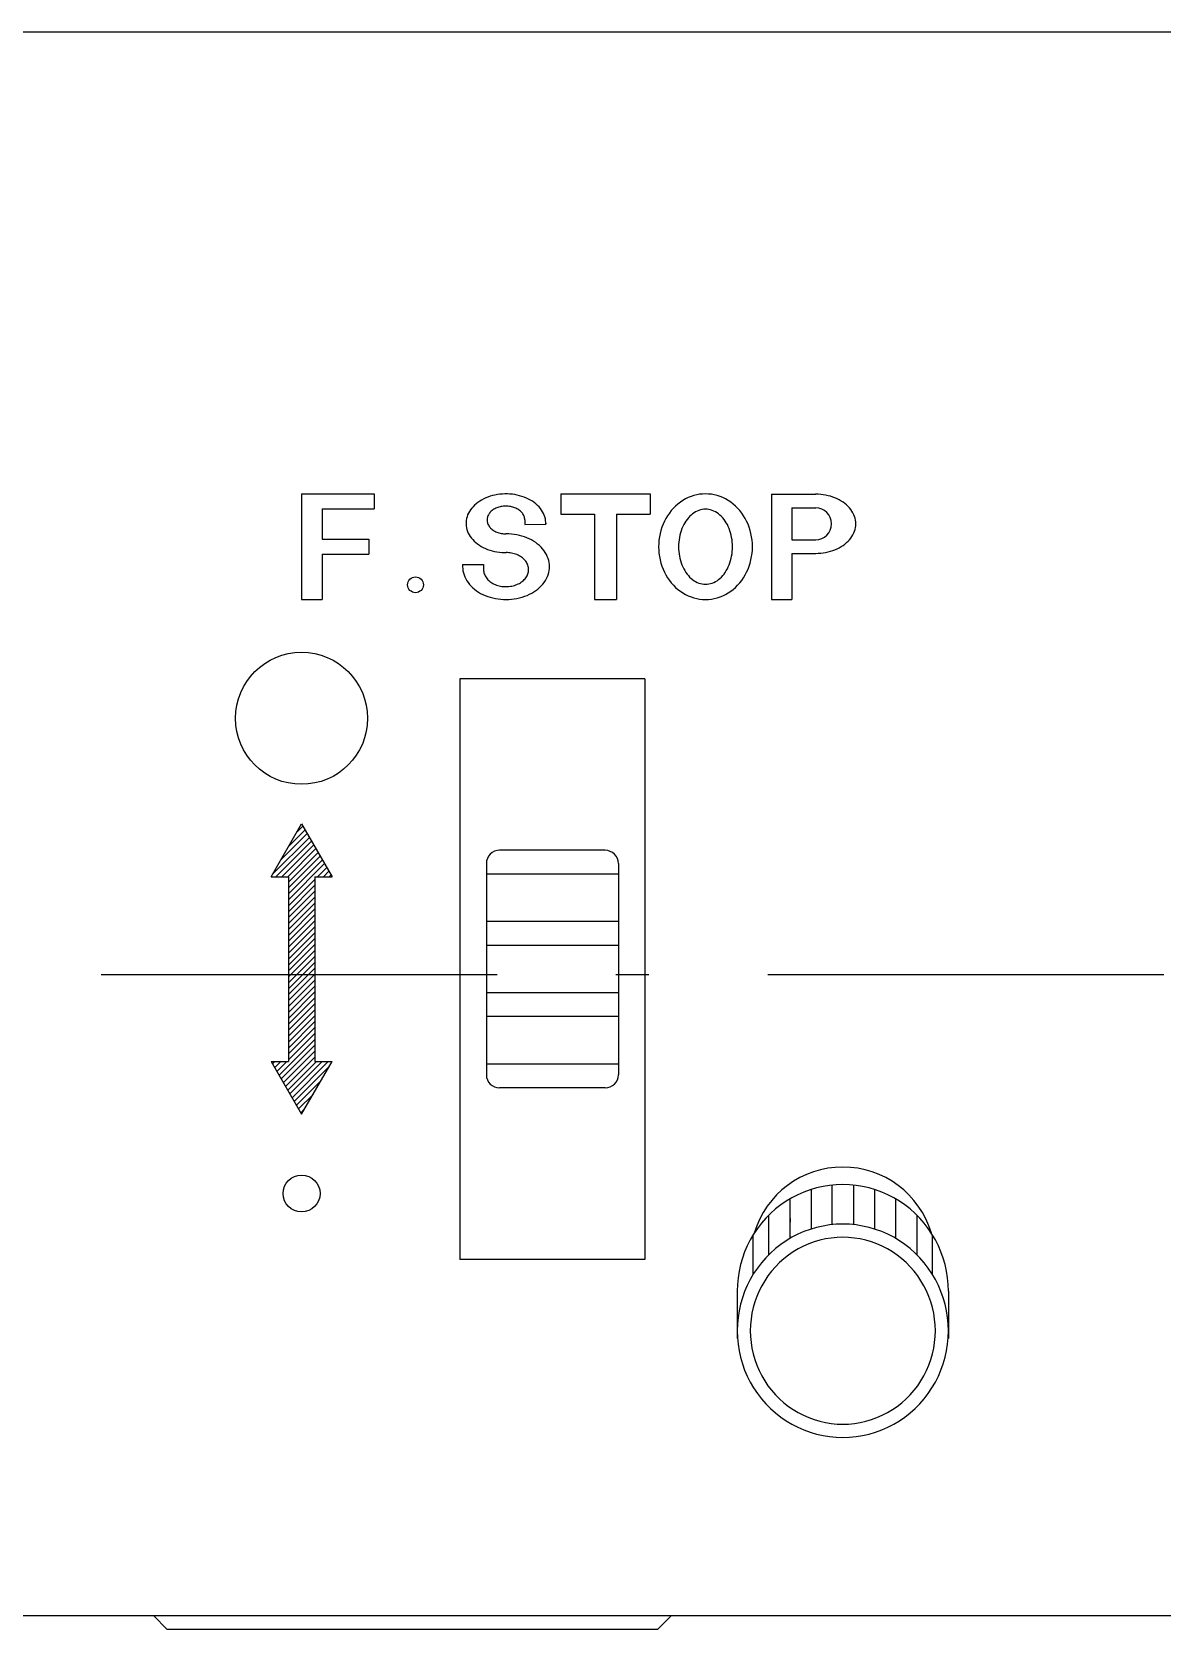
# Model space of a CAD drawing. Header units: millimetres. Extents: x -101 to 1189, y 101 to 982.
# Drawn here: x 943.3 to 986.1, y 292.1 to 352.6 of the extents above; entities that cross this region are included whole.
import ezdxf

# ---------------------------------------------------------------- set-up
doc = ezdxf.new("R2010")
doc.units = ezdxf.units.MM
doc.linetypes.add('DASHDOT', pattern=[50.5, 30, -9, 2.5, -9])
doc.layers.add('1', color=7, linetype='Continuous')
doc.layers.add('3', color=214, linetype='Continuous')

msp = doc.modelspace()

# ---------------------------------------------------------------- linework, layer by layer
at = {"layer": '1', "color": 7, "linetype": 'Continuous'}
for p, q in [((790.724, 352.591), (1077.373, 352.591)), ((953.491, 335.091), (953.491, 331.091)), ((953.491, 335.091), (956.246, 335.091)), ((956.246, 335.091), (956.246, 334.53)), ((959.985, 334.608), (959.934, 334.549)), ((960.041, 334.664), (959.985, 334.608)), ((960.102, 334.718), (960.041, 334.664)), ((960.167, 334.768), (960.102, 334.718)), ((960.237, 334.816), (960.167, 334.768)), ((960.31, 334.86), (960.237, 334.816)), ((960.388, 334.901), (960.31, 334.86)), ((960.468, 334.938), (960.388, 334.901)), ((960.551, 334.972), (960.468, 334.938)), ((960.638, 335.001), (960.551, 334.972)), ((960.726, 335.027), (960.638, 335.001)), ((960.817, 335.048), (960.726, 335.027)), ((960.909, 335.065), (960.817, 335.048)), ((960.924, 334.579), (960.884, 334.563)), ((961.002, 335.078), (960.909, 335.065)), ((960.965, 334.592), (960.924, 334.579)), ((961.007, 334.603), (960.965, 334.592)), ((961.096, 335.087), (961.002, 335.078)), ((961.05, 334.613), (961.007, 334.603)), ((961.094, 334.62), (961.05, 334.613)), ((961.138, 334.625), (961.094, 334.62)), ((961.191, 335.091), (961.096, 335.087)), ((961.182, 334.628), (961.138, 334.625)), ((961.227, 334.63), (961.182, 334.628)), ((961.286, 335.091), (961.191, 335.091)), ((961.272, 334.629), (961.227, 334.63)), ((961.317, 334.626), (961.272, 334.629)), ((961.381, 335.086), (961.286, 335.091)), ((961.361, 334.621), (961.317, 334.626)), ((961.405, 334.614), (961.361, 334.621)), ((961.475, 335.077), (961.381, 335.086)), ((961.448, 334.605), (961.405, 334.614)), ((961.49, 334.594), (961.448, 334.605)), ((961.568, 335.064), (961.475, 335.077)), ((961.531, 334.581), (961.49, 334.594)), ((961.571, 334.566), (961.531, 334.581)), ((961.66, 335.046), (961.568, 335.064)), ((961.61, 334.549), (961.571, 334.566)), ((961.75, 335.024), (961.66, 335.046)), ((961.838, 334.998), (961.75, 335.024)), ((961.923, 334.969), (961.838, 334.998)), ((962.006, 334.935), (961.923, 334.969)), ((962.086, 334.897), (962.006, 334.935)), ((962.163, 334.856), (962.086, 334.897)), ((962.236, 334.811), (962.163, 334.856)), ((962.304, 334.763), (962.236, 334.811)), ((962.369, 334.712), (962.304, 334.763)), ((962.429, 334.658), (962.369, 334.712)), ((962.484, 334.602), (962.429, 334.658)), ((962.535, 334.543), (962.484, 334.602)), ((963.315, 335.091), (966.693, 335.091)), ((963.315, 335.091), (963.315, 334.328)), ((966.693, 335.091), (966.693, 334.328)), ((967.658, 334.632), (967.574, 334.549)), ((967.746, 334.709), (967.658, 334.632)), ((967.839, 334.78), (967.746, 334.709)), ((967.935, 334.844), (967.839, 334.78)), ((968.034, 334.901), (967.935, 334.844)), ((968.137, 334.951), (968.034, 334.901)), ((968.242, 334.993), (968.137, 334.951)), ((968.349, 335.028), (968.242, 334.993)), ((968.458, 335.056), (968.349, 335.028)), ((968.569, 335.076), (968.458, 335.056)), ((968.68, 335.087), (968.569, 335.076)), ((968.791, 335.091), (968.68, 335.087)), ((968.903, 335.087), (968.791, 335.091)), ((969.014, 335.076), (968.903, 335.087)), ((969.124, 335.056), (969.014, 335.076)), ((969.233, 335.028), (969.124, 335.056)), ((969.341, 334.993), (969.233, 335.028)), ((969.446, 334.951), (969.341, 334.993)), ((969.548, 334.901), (969.446, 334.951)), ((969.648, 334.844), (969.548, 334.901)), ((969.744, 334.78), (969.648, 334.844)), ((969.836, 334.709), (969.744, 334.78)), ((969.925, 334.632), (969.836, 334.709)), ((970.008, 334.549), (969.925, 334.632)), ((971.291, 335.078), (972.965, 335.078)), ((971.291, 335.078), (971.291, 331.091)), ((972.963, 335.078), (972.961, 335.078)), ((973.058, 335.076), (972.963, 335.078)), ((973.153, 335.07), (973.058, 335.076)), ((973.248, 335.059), (973.153, 335.07)), ((973.341, 335.043), (973.248, 335.059)), ((973.433, 335.024), (973.341, 335.043)), ((973.523, 335), (973.433, 335.024)), ((973.61, 334.972), (973.523, 335)), ((973.695, 334.94), (973.61, 334.972)), ((973.777, 334.904), (973.695, 334.94)), ((973.856, 334.865), (973.777, 334.904)), ((973.932, 334.821), (973.856, 334.865)), ((974.003, 334.775), (973.932, 334.821)), ((974.071, 334.725), (974.003, 334.775)), ((974.134, 334.672), (974.071, 334.725)), ((974.193, 334.617), (974.134, 334.672)), ((974.246, 334.559), (974.193, 334.617)), ((954.271, 334.53), (954.271, 333.372)), ((954.271, 334.53), (956.246, 334.53)), ((959.72, 334.019), (959.719, 333.949)), ((959.726, 334.088), (959.72, 334.019)), ((959.739, 334.158), (959.726, 334.088)), ((959.757, 334.226), (959.739, 334.158)), ((959.781, 334.294), (959.757, 334.226)), ((959.811, 334.36), (959.781, 334.294)), ((959.846, 334.425), (959.811, 334.36)), ((959.887, 334.488), (959.846, 334.425)), ((959.934, 334.549), (959.887, 334.488)), ((960.517, 334.135), (960.516, 334.102)), ((960.516, 334.102), (960.517, 334.069)), ((960.521, 334.168), (960.517, 334.135)), ((960.517, 334.069), (960.521, 334.036)), ((960.528, 334.201), (960.521, 334.168)), ((960.521, 334.036), (960.529, 334.004)), ((960.538, 334.233), (960.528, 334.201)), ((960.529, 334.004), (960.539, 333.972)), ((960.55, 334.264), (960.538, 334.233)), ((960.539, 333.972), (960.551, 333.94)), ((960.565, 334.296), (960.55, 334.264)), ((960.583, 334.326), (960.565, 334.296)), ((960.603, 334.355), (960.583, 334.326)), ((960.626, 334.384), (960.603, 334.355)), ((960.651, 334.411), (960.626, 334.384)), ((960.678, 334.437), (960.651, 334.411)), ((960.708, 334.462), (960.678, 334.437)), ((960.739, 334.486), (960.708, 334.462)), ((960.773, 334.508), (960.739, 334.486)), ((960.808, 334.528), (960.773, 334.508)), ((960.845, 334.547), (960.808, 334.528)), ((960.884, 334.563), (960.845, 334.547)), ((961.647, 334.531), (961.61, 334.549)), ((961.683, 334.511), (961.647, 334.531)), ((961.716, 334.489), (961.683, 334.511)), ((961.748, 334.466), (961.716, 334.489)), ((961.778, 334.442), (961.748, 334.466)), ((961.805, 334.416), (961.778, 334.442)), ((961.831, 334.388), (961.805, 334.416)), ((961.854, 334.36), (961.831, 334.388)), ((961.874, 334.331), (961.854, 334.36)), ((961.892, 334.301), (961.874, 334.331)), ((961.907, 334.27), (961.892, 334.301)), ((961.92, 334.238), (961.907, 334.27)), ((961.93, 334.206), (961.92, 334.238)), ((961.937, 334.173), (961.93, 334.206)), ((961.941, 334.141), (961.937, 334.173)), ((961.943, 334.108), (961.941, 334.141)), ((961.943, 334.108), (961.944, 333.938)), ((962.58, 334.481), (962.535, 334.543)), ((962.62, 334.418), (962.58, 334.481)), ((962.654, 334.353), (962.62, 334.418)), ((962.683, 334.287), (962.654, 334.353)), ((962.706, 334.219), (962.683, 334.287)), ((962.724, 334.15), (962.706, 334.219)), ((962.735, 334.081), (962.724, 334.15)), ((962.74, 334.011), (962.735, 334.081)), ((962.74, 333.942), (962.74, 334.011)), ((962.741, 333.986), (962.741, 333.942)), ((963.315, 334.328), (964.591, 334.328)), ((964.591, 334.328), (964.591, 331.091)), ((965.417, 334.328), (966.693, 334.328)), ((965.417, 334.328), (965.417, 331.091)), ((967.233, 334.055), (967.183, 333.943)), ((967.29, 334.163), (967.233, 334.055)), ((967.353, 334.267), (967.29, 334.163)), ((967.422, 334.366), (967.353, 334.267)), ((967.495, 334.46), (967.422, 334.366)), ((967.574, 334.549), (967.495, 334.46)), ((968.004, 333.998), (967.964, 333.927)), ((968.046, 334.065), (968.004, 333.998)), ((968.092, 334.128), (968.046, 334.065)), ((968.14, 334.187), (968.092, 334.128)), ((968.19, 334.242), (968.14, 334.187)), ((968.244, 334.292), (968.19, 334.242)), ((968.299, 334.338), (968.244, 334.292)), ((968.356, 334.378), (968.299, 334.338)), ((968.415, 334.414), (968.356, 334.378)), ((968.475, 334.444), (968.415, 334.414)), ((968.537, 334.469), (968.475, 334.444)), ((968.6, 334.488), (968.537, 334.469)), ((968.663, 334.502), (968.6, 334.488)), ((968.727, 334.511), (968.663, 334.502)), ((968.791, 334.514), (968.727, 334.511)), ((968.856, 334.511), (968.791, 334.514)), ((968.919, 334.502), (968.856, 334.511)), ((968.983, 334.488), (968.919, 334.502)), ((969.046, 334.469), (968.983, 334.488)), ((969.107, 334.444), (969.046, 334.469)), ((969.168, 334.414), (969.107, 334.444)), ((969.227, 334.378), (969.168, 334.414)), ((969.284, 334.338), (969.227, 334.378)), ((969.339, 334.292), (969.284, 334.338)), ((969.392, 334.242), (969.339, 334.292)), ((969.443, 334.187), (969.392, 334.242)), ((969.491, 334.128), (969.443, 334.187)), ((969.537, 334.065), (969.491, 334.128)), ((969.579, 333.998), (969.537, 334.065)), ((969.618, 333.927), (969.579, 333.998)), ((970.087, 334.46), (970.008, 334.549)), ((970.161, 334.366), (970.087, 334.46)), ((970.23, 334.267), (970.161, 334.366)), ((970.292, 334.163), (970.23, 334.267)), ((970.349, 334.055), (970.292, 334.163)), ((970.4, 333.943), (970.349, 334.055)), ((972.059, 334.56), (972.059, 333.357)), ((972.059, 334.56), (972.966, 334.56)), ((974.295, 334.498), (974.246, 334.559)), ((974.338, 334.435), (974.295, 334.498)), ((974.376, 334.371), (974.338, 334.435)), ((974.409, 334.305), (974.376, 334.371)), ((974.435, 334.237), (974.409, 334.305)), ((974.456, 334.168), (974.435, 334.237)), ((974.471, 334.099), (974.456, 334.168)), ((974.48, 334.029), (974.471, 334.099)), ((974.483, 333.958), (974.48, 334.029)), ((954.271, 333.372), (956.038, 333.372)), ((956.038, 333.372), (956.038, 332.811)), ((959.719, 333.949), (959.725, 333.879)), ((959.725, 333.879), (959.736, 333.81)), ((959.736, 333.81), (959.753, 333.741)), ((959.753, 333.741), (959.776, 333.674)), ((959.776, 333.674), (959.805, 333.607)), ((959.805, 333.607), (959.839, 333.542)), ((959.839, 333.542), (959.879, 333.479)), ((959.879, 333.479), (959.925, 333.418)), ((959.925, 333.418), (959.975, 333.359)), ((959.975, 333.359), (960.03, 333.302)), ((960.551, 333.94), (960.566, 333.909)), ((960.566, 333.909), (960.584, 333.879)), ((960.584, 333.879), (960.605, 333.85)), ((960.605, 333.85), (960.628, 333.821)), ((960.628, 333.821), (960.653, 333.794)), ((960.653, 333.794), (960.681, 333.768)), ((960.681, 333.768), (960.71, 333.744)), ((960.71, 333.744), (960.742, 333.721)), ((960.742, 333.721), (960.776, 333.699)), ((960.776, 333.699), (960.811, 333.679)), ((960.811, 333.679), (960.849, 333.66)), ((960.849, 333.66), (960.887, 333.644)), ((960.887, 333.644), (960.927, 333.629)), ((960.927, 333.629), (960.968, 333.616)), ((960.968, 333.616), (961.011, 333.605)), ((961.011, 333.605), (961.054, 333.596)), ((961.054, 333.596), (961.098, 333.589)), ((961.098, 333.589), (961.142, 333.584)), ((961.142, 333.584), (961.186, 333.581)), ((961.186, 333.581), (961.231, 333.58)), ((961.335, 333.578), (961.231, 333.58)), ((961.437, 333.571), (961.335, 333.578)), ((961.54, 333.559), (961.437, 333.571)), ((961.64, 333.543), (961.54, 333.559)), ((961.74, 333.521), (961.64, 333.543)), ((961.837, 333.495), (961.74, 333.521)), ((961.932, 333.464), (961.837, 333.495)), ((962.024, 333.429), (961.932, 333.464)), ((961.941, 333.938), (962.74, 333.942)), ((962.113, 333.39), (962.024, 333.429)), ((962.199, 333.346), (962.113, 333.39)), ((967.045, 333.466), (967.028, 333.342)), ((967.069, 333.589), (967.045, 333.466)), ((967.101, 333.709), (967.069, 333.589)), ((967.138, 333.828), (967.101, 333.709)), ((967.183, 333.943), (967.138, 333.828)), ((967.787, 333.358), (967.777, 333.27)), ((967.801, 333.445), (967.787, 333.358)), ((967.819, 333.531), (967.801, 333.445)), ((967.841, 333.615), (967.819, 333.531)), ((967.866, 333.697), (967.841, 333.615)), ((967.896, 333.776), (967.866, 333.697)), ((967.928, 333.853), (967.896, 333.776)), ((967.964, 333.927), (967.928, 333.853)), ((969.654, 333.853), (969.618, 333.927)), ((969.687, 333.776), (969.654, 333.853)), ((969.716, 333.697), (969.687, 333.776)), ((969.742, 333.615), (969.716, 333.697)), ((969.764, 333.531), (969.742, 333.615)), ((969.781, 333.445), (969.764, 333.531)), ((969.795, 333.358), (969.781, 333.445)), ((969.806, 333.27), (969.795, 333.358)), ((970.444, 333.828), (970.4, 333.943)), ((970.482, 333.709), (970.444, 333.828)), ((970.513, 333.589), (970.482, 333.709)), ((970.538, 333.466), (970.513, 333.589)), ((970.555, 333.342), (970.538, 333.466)), ((972.059, 333.357), (972.963, 333.357)), ((974.193, 333.3), (974.246, 333.358)), ((974.246, 333.358), (974.295, 333.419)), ((974.295, 333.419), (974.338, 333.482)), ((974.338, 333.482), (974.376, 333.546)), ((974.376, 333.546), (974.409, 333.612)), ((974.409, 333.612), (974.435, 333.68)), ((974.435, 333.68), (974.456, 333.749)), ((974.456, 333.749), (974.471, 333.818)), ((974.471, 333.818), (974.48, 333.888)), ((974.48, 333.888), (974.483, 333.958)), ((954.271, 332.811), (954.271, 331.091)), ((954.271, 332.811), (956.038, 332.811)), ((960.03, 333.302), (960.091, 333.248)), ((960.091, 333.248), (960.155, 333.197)), ((960.155, 333.197), (960.224, 333.149)), ((960.224, 333.149), (960.297, 333.104)), ((960.297, 333.104), (960.373, 333.063)), ((960.373, 333.063), (960.453, 333.026)), ((960.453, 333.026), (960.536, 332.992)), ((960.536, 332.992), (960.622, 332.962)), ((960.622, 332.962), (960.71, 332.936)), ((960.71, 332.936), (960.8, 332.914)), ((960.8, 332.914), (960.892, 332.897)), ((960.892, 332.897), (960.985, 332.883)), ((960.985, 332.883), (961.079, 332.874)), ((961.079, 332.874), (961.174, 332.87)), ((961.174, 332.87), (961.234, 332.869)), ((961.288, 332.868), (961.234, 332.869)), ((961.341, 332.864), (961.288, 332.868)), ((961.394, 332.858), (961.341, 332.864)), ((961.446, 332.85), (961.394, 332.858)), ((961.498, 332.839), (961.446, 332.85)), ((961.548, 332.825), (961.498, 332.839)), ((961.597, 332.809), (961.548, 332.825)), ((961.645, 332.791), (961.597, 332.809)), ((961.691, 332.77), (961.645, 332.791)), ((961.736, 332.748), (961.691, 332.77)), ((962.281, 333.299), (962.199, 333.346)), ((962.358, 333.247), (962.281, 333.299)), ((962.432, 333.192), (962.358, 333.247)), ((962.5, 333.134), (962.432, 333.192)), ((962.564, 333.072), (962.5, 333.134)), ((962.622, 333.008), (962.564, 333.072)), ((962.675, 332.941), (962.622, 333.008)), ((962.722, 332.871), (962.675, 332.941)), ((962.763, 332.8), (962.722, 332.871)), ((962.799, 332.726), (962.763, 332.8)), ((967.017, 333.217), (967.014, 333.091)), ((967.014, 333.091), (967.017, 332.966)), ((967.028, 333.342), (967.017, 333.217)), ((967.017, 332.966), (967.028, 332.841)), ((967.028, 332.841), (967.045, 332.717)), ((967.771, 333.181), (967.769, 333.091)), ((967.769, 333.091), (967.771, 333.002)), ((967.777, 333.27), (967.771, 333.181)), ((967.771, 333.002), (967.777, 332.913)), ((967.777, 332.913), (967.787, 332.825)), ((967.787, 332.825), (967.801, 332.738)), ((969.781, 332.738), (969.795, 332.825)), ((969.795, 332.825), (969.806, 332.913)), ((969.812, 333.181), (969.806, 333.27)), ((969.806, 332.913), (969.812, 333.002)), ((969.814, 333.091), (969.812, 333.181)), ((969.812, 333.002), (969.814, 333.091)), ((970.538, 332.717), (970.555, 332.841)), ((970.566, 333.217), (970.555, 333.342)), ((970.555, 332.841), (970.566, 332.966)), ((970.569, 333.091), (970.566, 333.217)), ((970.566, 332.966), (970.569, 333.091)), ((972.059, 332.838), (972.059, 331.091)), ((972.059, 332.838), (972.963, 332.838)), ((972.963, 332.838), (973.058, 332.841)), ((973.058, 332.841), (973.153, 332.847)), ((973.153, 332.847), (973.248, 332.858)), ((973.248, 332.858), (973.341, 332.874)), ((973.341, 332.874), (973.433, 332.893)), ((973.433, 332.893), (973.523, 332.917)), ((973.523, 332.917), (973.61, 332.945)), ((973.61, 332.945), (973.695, 332.977)), ((973.695, 332.977), (973.777, 333.013)), ((973.777, 333.013), (973.856, 333.052)), ((973.856, 333.052), (973.932, 333.096)), ((973.932, 333.096), (974.003, 333.142)), ((974.003, 333.142), (974.071, 333.192)), ((974.071, 333.192), (974.134, 333.245)), ((974.134, 333.245), (974.193, 333.3)), ((959.591, 332.418), (960.383, 332.421)), ((959.591, 332.418), (959.592, 332.329)), ((959.592, 332.329), (959.595, 332.251)), ((959.595, 332.251), (959.605, 332.173)), ((959.605, 332.173), (959.622, 332.096)), ((960.383, 332.421), (960.384, 332.221)), ((960.384, 332.221), (960.386, 332.18)), ((960.386, 332.18), (960.391, 332.14)), ((961.778, 332.723), (961.736, 332.748)), ((961.818, 332.696), (961.778, 332.723)), ((961.856, 332.668), (961.818, 332.696)), ((961.892, 332.638), (961.856, 332.668)), ((961.925, 332.606), (961.892, 332.638)), ((961.955, 332.572), (961.925, 332.606)), ((961.982, 332.538), (961.955, 332.572)), ((962.007, 332.502), (961.982, 332.538)), ((962.028, 332.464), (962.007, 332.502)), ((962.047, 332.426), (962.028, 332.464)), ((962.062, 332.388), (962.047, 332.426)), ((962.074, 332.348), (962.062, 332.388)), ((962.082, 332.308), (962.074, 332.348)), ((962.074, 332.106), (962.083, 332.146)), ((962.087, 332.268), (962.082, 332.308)), ((962.083, 332.146), (962.088, 332.187)), ((962.089, 332.227), (962.087, 332.268)), ((962.088, 332.187), (962.089, 332.227)), ((962.828, 332.651), (962.799, 332.726)), ((962.851, 332.575), (962.828, 332.651)), ((962.867, 332.498), (962.851, 332.575)), ((962.852, 332.109), (962.868, 332.186)), ((962.877, 332.42), (962.867, 332.498)), ((962.868, 332.186), (962.878, 332.264)), ((962.881, 332.342), (962.877, 332.42)), ((962.878, 332.264), (962.881, 332.342)), ((967.045, 332.717), (967.069, 332.594)), ((967.069, 332.594), (967.101, 332.473)), ((967.101, 332.473), (967.138, 332.355)), ((967.138, 332.355), (967.183, 332.24)), ((967.183, 332.24), (967.233, 332.128)), ((967.801, 332.738), (967.819, 332.652)), ((967.819, 332.652), (967.841, 332.568)), ((967.841, 332.568), (967.866, 332.486)), ((967.866, 332.486), (967.896, 332.406)), ((967.896, 332.406), (967.928, 332.329)), ((967.928, 332.329), (967.964, 332.255)), ((967.964, 332.255), (968.004, 332.185)), ((968.004, 332.185), (968.046, 332.118)), ((969.537, 332.118), (969.579, 332.185)), ((969.579, 332.185), (969.618, 332.255)), ((969.618, 332.255), (969.654, 332.329)), ((969.654, 332.329), (969.687, 332.406)), ((969.687, 332.406), (969.716, 332.486)), ((969.716, 332.486), (969.742, 332.568)), ((969.742, 332.568), (969.764, 332.652)), ((969.764, 332.652), (969.781, 332.738)), ((970.349, 332.128), (970.4, 332.24)), ((970.4, 332.24), (970.444, 332.355)), ((970.444, 332.355), (970.482, 332.473)), ((970.482, 332.473), (970.513, 332.594)), ((970.513, 332.594), (970.538, 332.717)), ((959.622, 332.096), (959.645, 332.02)), ((959.645, 332.02), (959.674, 331.945)), ((959.674, 331.945), (959.709, 331.872)), ((959.709, 331.872), (959.75, 331.8)), ((959.75, 331.8), (959.797, 331.731)), ((959.797, 331.731), (959.85, 331.664)), ((959.85, 331.664), (959.909, 331.599)), ((959.909, 331.599), (959.972, 331.538)), ((960.391, 332.14), (960.4, 332.1)), ((960.4, 332.1), (960.411, 332.06)), ((960.411, 332.06), (960.426, 332.021)), ((960.426, 332.021), (960.445, 331.983)), ((960.445, 331.983), (960.466, 331.946)), ((960.466, 331.946), (960.491, 331.91)), ((960.491, 331.91), (960.518, 331.875)), ((960.518, 331.875), (960.548, 331.842)), ((960.548, 331.842), (960.581, 331.81)), ((960.581, 331.81), (960.617, 331.78)), ((960.617, 331.78), (960.655, 331.751)), ((960.655, 331.751), (960.695, 331.725)), ((960.695, 331.725), (960.737, 331.7)), ((960.737, 331.7), (960.782, 331.677)), ((960.782, 331.677), (960.828, 331.657)), ((960.828, 331.657), (960.876, 331.639)), ((960.876, 331.639), (960.925, 331.623)), ((960.925, 331.623), (960.975, 331.609)), ((960.975, 331.609), (961.027, 331.598)), ((961.027, 331.598), (961.079, 331.59)), ((961.079, 331.59), (961.132, 331.583)), ((961.132, 331.583), (961.186, 331.58)), ((961.186, 331.58), (961.239, 331.579)), ((961.239, 331.579), (961.293, 331.58)), ((961.293, 331.58), (961.346, 331.584)), ((961.346, 331.584), (961.399, 331.591)), ((961.399, 331.591), (961.451, 331.6)), ((961.451, 331.6), (961.502, 331.611)), ((961.502, 331.611), (961.553, 331.625)), ((961.553, 331.625), (961.602, 331.642)), ((961.602, 331.642), (961.649, 331.66)), ((961.649, 331.66), (961.695, 331.681)), ((961.695, 331.681), (961.74, 331.704)), ((961.74, 331.704), (961.782, 331.729)), ((961.782, 331.729), (961.822, 331.756)), ((961.822, 331.756), (961.86, 331.785)), ((961.86, 331.785), (961.895, 331.815)), ((961.895, 331.815), (961.928, 331.847)), ((961.928, 331.847), (961.958, 331.881)), ((961.958, 331.881), (961.985, 331.916)), ((961.985, 331.916), (962.009, 331.952)), ((962.009, 331.952), (962.03, 331.989)), ((962.03, 331.989), (962.048, 332.028)), ((962.048, 332.028), (962.063, 332.067)), ((962.063, 332.067), (962.074, 332.106)), ((962.438, 331.489), (962.506, 331.547)), ((962.506, 331.547), (962.569, 331.609)), ((962.569, 331.609), (962.627, 331.674)), ((962.627, 331.674), (962.679, 331.742)), ((962.679, 331.742), (962.726, 331.812)), ((962.726, 331.812), (962.767, 331.884)), ((962.767, 331.884), (962.802, 331.957)), ((962.802, 331.957), (962.83, 332.032)), ((962.83, 332.032), (962.852, 332.109)), ((967.233, 332.128), (967.29, 332.02)), ((967.29, 332.02), (967.353, 331.916)), ((967.353, 331.916), (967.422, 331.816)), ((967.422, 331.816), (967.495, 331.722)), ((967.495, 331.722), (967.574, 331.633)), ((967.574, 331.633), (967.658, 331.55)), ((967.658, 331.55), (967.746, 331.473)), ((968.046, 332.118), (968.092, 332.055)), ((968.092, 332.055), (968.14, 331.995)), ((968.14, 331.995), (968.19, 331.941)), ((968.19, 331.941), (968.244, 331.89)), ((968.244, 331.89), (968.299, 331.845)), ((968.299, 331.845), (968.356, 331.804)), ((968.356, 331.804), (968.415, 331.769)), ((968.415, 331.769), (968.475, 331.739)), ((968.475, 331.739), (968.537, 331.714)), ((968.537, 331.714), (968.6, 331.694)), ((968.6, 331.694), (968.663, 331.68)), ((968.663, 331.68), (968.727, 331.672)), ((968.727, 331.672), (968.791, 331.669)), ((968.791, 331.669), (968.856, 331.672)), ((968.856, 331.672), (968.919, 331.68)), ((968.919, 331.68), (968.983, 331.694)), ((968.983, 331.694), (969.046, 331.714)), ((969.046, 331.714), (969.107, 331.739)), ((969.107, 331.739), (969.168, 331.769)), ((969.168, 331.769), (969.227, 331.804)), ((969.227, 331.804), (969.284, 331.845)), ((969.284, 331.845), (969.339, 331.89)), ((969.339, 331.89), (969.392, 331.941)), ((969.392, 331.941), (969.443, 331.995)), ((969.443, 331.995), (969.491, 332.055)), ((969.491, 332.055), (969.537, 332.118)), ((969.836, 331.473), (969.925, 331.55)), ((969.925, 331.55), (970.008, 331.633)), ((970.008, 331.633), (970.087, 331.722)), ((970.087, 331.722), (970.161, 331.816)), ((970.161, 331.816), (970.23, 331.916)), ((970.23, 331.916), (970.292, 332.02)), ((970.292, 332.02), (970.349, 332.128)), ((953.491, 331.091), (954.271, 331.091)), ((959.972, 331.538), (960.041, 331.479)), ((960.041, 331.479), (960.114, 331.424)), ((960.114, 331.424), (960.192, 331.373)), ((960.192, 331.373), (960.273, 331.325)), ((960.273, 331.325), (960.359, 331.282)), ((960.359, 331.282), (960.448, 331.242)), ((960.448, 331.242), (960.54, 331.207)), ((960.54, 331.207), (960.635, 331.176)), ((960.635, 331.176), (960.733, 331.15)), ((960.733, 331.15), (960.832, 331.129)), ((960.832, 331.129), (960.933, 331.112)), ((960.933, 331.112), (961.035, 331.1)), ((961.035, 331.1), (961.138, 331.093)), ((961.138, 331.093), (961.241, 331.091)), ((961.241, 331.091), (961.344, 331.094)), ((961.344, 331.094), (961.447, 331.102)), ((961.447, 331.102), (961.549, 331.115)), ((961.549, 331.115), (961.65, 331.132)), ((961.65, 331.132), (961.749, 331.154)), ((961.749, 331.154), (961.846, 331.181)), ((961.846, 331.181), (961.941, 331.212)), ((961.941, 331.212), (962.033, 331.248)), ((962.033, 331.248), (962.121, 331.288)), ((962.121, 331.288), (962.207, 331.333)), ((962.207, 331.333), (962.288, 331.381)), ((962.288, 331.381), (962.365, 331.433)), ((962.365, 331.433), (962.438, 331.489)), ((964.591, 331.091), (965.417, 331.091)), ((967.746, 331.473), (967.839, 331.403)), ((967.839, 331.403), (967.935, 331.339)), ((967.935, 331.339), (968.034, 331.282)), ((968.034, 331.282), (968.137, 331.232)), ((968.137, 331.232), (968.242, 331.189)), ((968.242, 331.189), (968.349, 331.154)), ((968.349, 331.154), (968.458, 331.127)), ((968.458, 331.127), (968.569, 331.107)), ((968.569, 331.107), (968.68, 331.095)), ((968.68, 331.095), (968.791, 331.091)), ((968.791, 331.091), (968.903, 331.095)), ((968.903, 331.095), (969.014, 331.107)), ((969.014, 331.107), (969.124, 331.127)), ((969.124, 331.127), (969.233, 331.154)), ((969.233, 331.154), (969.341, 331.189)), ((969.341, 331.189), (969.446, 331.232)), ((969.446, 331.232), (969.548, 331.282)), ((969.548, 331.282), (969.648, 331.339)), ((969.648, 331.339), (969.744, 331.403)), ((969.744, 331.403), (969.836, 331.473)), ((971.291, 331.091), (972.059, 331.091)), ((966.491, 328.091), (959.491, 328.091)), ((959.491, 328.091), (959.491, 306.091)), ((966.491, 328.091), (966.491, 306.091)), ((952.337, 320.591), (953.491, 322.591)), ((953.312, 322.28), (953.54, 322.508)), ((953.491, 322.591), (954.646, 320.591)), ((952.391, 320.686), (953.786, 322.081)), ((952.521, 320.591), (953.868, 321.939)), ((952.698, 321.218), (953.704, 322.223)), ((953.005, 321.749), (953.622, 322.366)), ((952.745, 320.591), (953.95, 321.796)), ((952.97, 320.591), (954.033, 321.654)), ((952.991, 320.388), (954.115, 321.512)), ((952.991, 320.164), (954.197, 321.369)), ((964.991, 321.591), (960.991, 321.591)), ((952.991, 319.939), (954.279, 321.227)), ((952.991, 319.715), (954.361, 321.085)), ((954.093, 320.591), (954.443, 320.942)), ((954.317, 320.591), (954.526, 320.8)), ((954.542, 320.591), (954.608, 320.658)), ((960.491, 321.091), (960.491, 313.091)), ((965.491, 320.691), (960.491, 320.691)), ((965.491, 321.091), (965.491, 313.091)), ((952.337, 320.591), (952.991, 320.591)), ((952.991, 320.591), (952.991, 313.591)), ((952.991, 319.49), (953.991, 320.49)), ((952.991, 319.266), (953.991, 320.266)), ((953.991, 320.591), (954.646, 320.591)), ((953.991, 320.591), (953.991, 313.591)), ((952.991, 319.041), (953.991, 320.041)), ((952.991, 318.817), (953.991, 319.817)), ((952.991, 318.592), (953.991, 319.592)), ((952.991, 318.368), (953.991, 319.368)), ((952.991, 318.143), (953.991, 319.143)), ((952.991, 317.919), (953.991, 318.919)), ((965.491, 318.891), (960.491, 318.891)), ((952.991, 317.694), (953.991, 318.694)), ((952.991, 317.47), (953.991, 318.47)), ((952.991, 317.245), (953.991, 318.245)), ((952.991, 317.021), (953.991, 318.021)), ((952.991, 316.796), (953.991, 317.796)), ((965.491, 317.991), (960.491, 317.991)), ((952.991, 316.572), (953.991, 317.572)), ((952.991, 316.347), (953.991, 317.347)), ((952.991, 316.123), (953.991, 317.123)), ((952.991, 315.898), (953.991, 316.898)), ((952.991, 315.674), (953.991, 316.674)), ((952.991, 315.449), (953.991, 316.449)), ((952.991, 315.225), (953.991, 316.224)), ((952.991, 315), (953.991, 316)), ((965.491, 316.191), (960.491, 316.191)), ((952.991, 314.775), (953.991, 315.775)), ((952.991, 314.551), (953.991, 315.551)), ((952.991, 314.326), (953.991, 315.326)), ((965.491, 315.291), (960.491, 315.291)), ((952.991, 314.102), (953.991, 315.102)), ((952.991, 313.877), (953.991, 314.877)), ((952.991, 313.653), (953.991, 314.653)), ((952.636, 313.073), (953.991, 314.428)), ((952.718, 312.931), (953.991, 314.204)), ((952.337, 313.591), (953.491, 311.591)), ((952.337, 313.591), (952.991, 313.591)), ((952.389, 313.5), (952.481, 313.591)), ((952.472, 313.358), (952.705, 313.591)), ((952.554, 313.215), (952.93, 313.591)), ((952.8, 312.788), (953.991, 313.979)), ((952.882, 312.646), (953.991, 313.755)), ((952.965, 312.504), (954.052, 313.591)), ((953.047, 312.361), (954.277, 313.591)), ((953.129, 312.219), (954.501, 313.591)), ((953.211, 312.077), (954.537, 313.403)), ((953.491, 311.591), (954.646, 313.591)), ((953.991, 313.591), (954.646, 313.591)), ((965.491, 313.491), (960.491, 313.491)), ((953.293, 311.934), (954.23, 312.872)), ((953.375, 311.792), (953.924, 312.34)), ((964.991, 312.591), (960.991, 312.591)), ((953.458, 311.65), (953.617, 311.809)), ((972.519, 308.647), (972.288, 308.546)), ((972.755, 308.733), (972.519, 308.647)), ((972.997, 308.804), (972.755, 308.733)), ((972.791, 308.745), (972.791, 307.245)), ((973.242, 308.859), (972.997, 308.804)), ((973.49, 308.899), (973.242, 308.859)), ((973.74, 308.923), (973.49, 308.899)), ((973.591, 307.41), (973.591, 308.91)), ((973.991, 308.931), (973.74, 308.923)), ((974.243, 308.923), (973.991, 308.931)), ((974.493, 308.899), (974.243, 308.923)), ((974.391, 308.91), (974.391, 307.41)), ((974.741, 308.859), (974.493, 308.899)), ((974.986, 308.804), (974.741, 308.859)), ((975.227, 308.733), (974.986, 308.804)), ((975.191, 308.745), (975.191, 307.245)), ((975.464, 308.647), (975.227, 308.733)), ((975.694, 308.546), (975.464, 308.647)), ((971.442, 308.004), (971.253, 307.836)), ((971.64, 308.159), (971.442, 308.004)), ((971.848, 308.302), (971.64, 308.159)), ((972.064, 308.431), (971.848, 308.302)), ((971.991, 306.889), (971.991, 308.389)), ((972.288, 308.546), (972.064, 308.431)), ((975.918, 308.431), (975.694, 308.546)), ((976.135, 308.302), (975.918, 308.431)), ((975.991, 308.389), (975.991, 306.889)), ((976.342, 308.159), (976.135, 308.302)), ((976.541, 308.004), (976.342, 308.159)), ((976.73, 307.836), (976.541, 308.004)), ((970.909, 307.466), (970.755, 307.266)), ((971.075, 307.656), (970.909, 307.466)), ((971.253, 307.836), (971.075, 307.656)), ((971.191, 306.276), (971.191, 307.776)), ((971.991, 307.645), (971.991, 307.508)), ((973.242, 307.359), (972.997, 307.304)), ((973.49, 307.399), (973.242, 307.359)), ((973.74, 307.423), (973.49, 307.399)), ((973.991, 307.431), (973.74, 307.423)), ((974.243, 307.423), (973.991, 307.431)), ((974.493, 307.399), (974.243, 307.423)), ((974.741, 307.359), (974.493, 307.399)), ((974.986, 307.304), (974.741, 307.359)), ((976.907, 307.656), (976.73, 307.836)), ((976.791, 307.776), (976.791, 306.276)), ((977.073, 307.466), (976.907, 307.656)), ((977.227, 307.266), (977.073, 307.466)), ((970.486, 306.837), (970.372, 306.611)), ((970.614, 307.056), (970.486, 306.837)), ((970.591, 305.519), (970.591, 307.019)), ((970.755, 307.266), (970.614, 307.056)), ((971.848, 306.802), (971.64, 306.659)), ((972.064, 306.931), (971.848, 306.802)), ((972.288, 307.046), (972.064, 306.931)), ((972.519, 307.147), (972.288, 307.046)), ((972.755, 307.233), (972.519, 307.147)), ((972.908, 306.757), (972.701, 306.682)), ((972.997, 307.304), (972.755, 307.233)), ((973.12, 306.819), (972.908, 306.757)), ((973.335, 306.868), (973.12, 306.819)), ((973.552, 306.903), (973.335, 306.868)), ((973.771, 306.924), (973.552, 306.903)), ((973.991, 306.931), (973.771, 306.924)), ((974.211, 306.924), (973.991, 306.931)), ((974.431, 306.903), (974.211, 306.924)), ((974.648, 306.868), (974.431, 306.903)), ((974.863, 306.819), (974.648, 306.868)), ((975.074, 306.757), (974.863, 306.819)), ((975.227, 307.233), (974.986, 307.304)), ((975.282, 306.682), (975.074, 306.757)), ((975.464, 307.147), (975.227, 307.233)), ((975.694, 307.046), (975.464, 307.147)), ((975.918, 306.931), (975.694, 307.046)), ((976.135, 306.802), (975.918, 306.931)), ((976.342, 306.659), (976.135, 306.802)), ((977.369, 307.056), (977.227, 307.266)), ((977.497, 306.837), (977.369, 307.056)), ((977.391, 305.519), (977.391, 307.019)), ((977.611, 306.611), (977.497, 306.837)), ((970.187, 306.139), (970.117, 305.896)), ((970.272, 306.378), (970.187, 306.139)), ((970.372, 306.611), (970.272, 306.378)), ((971.075, 306.156), (970.909, 305.966)), ((971.253, 306.336), (971.075, 306.156)), ((971.442, 306.504), (971.253, 306.336)), ((971.64, 306.659), (971.442, 306.504)), ((971.931, 306.255), (971.757, 306.118)), ((972.113, 306.38), (971.931, 306.255)), ((972.303, 306.493), (972.113, 306.38)), ((972.499, 306.594), (972.303, 306.493)), ((972.701, 306.682), (972.499, 306.594)), ((975.484, 306.594), (975.282, 306.682)), ((975.68, 306.493), (975.484, 306.594)), ((975.869, 306.38), (975.68, 306.493)), ((976.051, 306.255), (975.869, 306.38)), ((976.225, 306.118), (976.051, 306.255)), ((976.541, 306.504), (976.342, 306.659)), ((976.73, 306.336), (976.541, 306.504)), ((976.907, 306.156), (976.73, 306.336)), ((977.073, 305.966), (976.907, 306.156)), ((977.71, 306.378), (977.611, 306.611)), ((977.796, 306.139), (977.71, 306.378)), ((977.866, 305.896), (977.796, 306.139)), ((966.491, 306.091), (959.491, 306.091)), ((970.062, 305.648), (970.023, 305.398)), ((970.117, 305.896), (970.062, 305.648)), ((970.614, 305.556), (970.486, 305.337)), ((970.755, 305.766), (970.614, 305.556)), ((970.909, 305.966), (970.755, 305.766)), ((971.291, 305.647), (971.156, 305.472)), ((971.436, 305.814), (971.291, 305.647)), ((971.592, 305.971), (971.436, 305.814)), ((971.757, 306.118), (971.592, 305.971)), ((976.391, 305.971), (976.225, 306.118)), ((976.546, 305.814), (976.391, 305.971)), ((976.692, 305.647), (976.546, 305.814)), ((976.827, 305.472), (976.692, 305.647)), ((977.227, 305.766), (977.073, 305.966)), ((977.369, 305.556), (977.227, 305.766)), ((977.497, 305.337), (977.369, 305.556)), ((977.92, 305.648), (977.866, 305.896)), ((977.96, 305.398), (977.92, 305.648)), ((969.999, 305.145), (969.991, 304.891)), ((970.023, 305.398), (969.999, 305.145)), ((970.372, 305.111), (970.272, 304.878)), ((970.486, 305.337), (970.372, 305.111)), ((970.92, 305.096), (970.82, 304.898)), ((971.032, 305.288), (970.92, 305.096)), ((971.156, 305.472), (971.032, 305.288)), ((976.951, 305.288), (976.827, 305.472)), ((977.063, 305.096), (976.951, 305.288)), ((977.163, 304.898), (977.063, 305.096)), ((977.611, 305.111), (977.497, 305.337)), ((977.71, 304.878), (977.611, 305.111)), ((977.983, 305.145), (977.96, 305.398)), ((977.991, 304.891), (977.983, 305.145)), ((969.991, 304.891), (969.991, 303.099)), ((970.117, 304.396), (970.062, 304.148)), ((970.187, 304.639), (970.117, 304.396)), ((970.272, 304.878), (970.187, 304.639)), ((970.658, 304.485), (970.597, 304.271)), ((970.733, 304.694), (970.658, 304.485)), ((970.82, 304.898), (970.733, 304.694)), ((977.25, 304.694), (977.163, 304.898)), ((977.325, 304.485), (977.25, 304.694)), ((977.386, 304.271), (977.325, 304.485)), ((977.796, 304.639), (977.71, 304.878)), ((977.866, 304.396), (977.796, 304.639)), ((977.92, 304.148), (977.866, 304.396)), ((977.991, 304.891), (977.991, 303.099)), ((970.023, 303.898), (969.999, 303.645)), ((970.062, 304.148), (970.023, 303.898)), ((970.514, 303.835), (970.493, 303.614)), ((970.549, 304.054), (970.514, 303.835)), ((970.597, 304.271), (970.549, 304.054)), ((977.434, 304.054), (977.386, 304.271)), ((977.469, 303.835), (977.434, 304.054)), ((977.489, 303.614), (977.469, 303.835)), ((977.96, 303.898), (977.92, 304.148)), ((977.983, 303.645), (977.96, 303.898)), ((969.999, 303.645), (969.991, 303.391)), ((969.991, 303.391), (969.999, 303.138)), ((969.999, 303.138), (970.023, 302.885)), ((970.493, 303.614), (970.486, 303.391)), ((970.486, 303.391), (970.493, 303.169)), ((970.493, 303.169), (970.514, 302.948)), ((977.469, 302.948), (977.489, 303.169)), ((977.496, 303.391), (977.489, 303.614)), ((977.489, 303.169), (977.496, 303.391)), ((977.96, 302.885), (977.983, 303.138)), ((977.991, 303.391), (977.983, 303.645)), ((977.983, 303.138), (977.991, 303.391)), ((970.023, 302.885), (970.062, 302.634)), ((970.062, 302.634), (970.117, 302.387)), ((970.514, 302.948), (970.549, 302.728)), ((970.549, 302.728), (970.597, 302.511)), ((970.597, 302.511), (970.658, 302.298)), ((977.325, 302.298), (977.386, 302.511)), ((977.386, 302.511), (977.434, 302.728)), ((977.434, 302.728), (977.469, 302.948)), ((977.866, 302.387), (977.92, 302.634)), ((977.92, 302.634), (977.96, 302.885)), ((970.117, 302.387), (970.187, 302.143)), ((970.187, 302.143), (970.272, 301.904)), ((970.272, 301.904), (970.372, 301.671)), ((970.658, 302.298), (970.733, 302.088)), ((970.733, 302.088), (970.82, 301.884)), ((977.163, 301.884), (977.25, 302.088)), ((977.25, 302.088), (977.325, 302.298)), ((977.611, 301.671), (977.71, 301.904)), ((977.71, 301.904), (977.796, 302.143)), ((977.796, 302.143), (977.866, 302.387)), ((970.372, 301.671), (970.486, 301.445)), ((970.486, 301.445), (970.614, 301.227)), ((970.82, 301.884), (970.92, 301.686)), ((970.92, 301.686), (971.032, 301.495)), ((971.032, 301.495), (971.156, 301.311)), ((971.156, 301.311), (971.291, 301.135)), ((976.692, 301.135), (976.827, 301.311)), ((976.827, 301.311), (976.951, 301.495)), ((976.951, 301.495), (977.063, 301.686)), ((977.063, 301.686), (977.163, 301.884)), ((977.369, 301.227), (977.497, 301.445)), ((977.497, 301.445), (977.611, 301.671)), ((970.614, 301.227), (970.755, 301.017)), ((970.755, 301.017), (970.909, 300.817)), ((970.909, 300.817), (971.075, 300.626)), ((971.291, 301.135), (971.436, 300.968)), ((971.436, 300.968), (971.592, 300.811)), ((971.592, 300.811), (971.757, 300.664)), ((976.225, 300.664), (976.391, 300.811)), ((976.391, 300.811), (976.546, 300.968)), ((976.546, 300.968), (976.692, 301.135)), ((976.907, 300.626), (977.073, 300.817)), ((977.073, 300.817), (977.227, 301.017)), ((977.227, 301.017), (977.369, 301.227)), ((971.075, 300.626), (971.253, 300.447)), ((971.253, 300.447), (971.442, 300.279)), ((971.442, 300.279), (971.64, 300.123)), ((971.64, 300.123), (971.848, 299.981)), ((971.757, 300.664), (971.931, 300.528)), ((971.931, 300.528), (972.113, 300.403)), ((972.113, 300.403), (972.303, 300.29)), ((972.303, 300.29), (972.499, 300.189)), ((972.499, 300.189), (972.701, 300.101)), ((972.701, 300.101), (972.908, 300.025)), ((975.074, 300.025), (975.282, 300.101)), ((975.282, 300.101), (975.484, 300.189)), ((975.484, 300.189), (975.68, 300.29)), ((975.68, 300.29), (975.869, 300.403)), ((975.869, 300.403), (976.051, 300.528)), ((976.051, 300.528), (976.225, 300.664)), ((976.135, 299.981), (976.342, 300.123)), ((976.342, 300.123), (976.541, 300.279)), ((976.541, 300.279), (976.73, 300.447)), ((976.73, 300.447), (976.907, 300.626)), ((971.848, 299.981), (972.064, 299.852)), ((972.064, 299.852), (972.288, 299.736)), ((972.288, 299.736), (972.519, 299.636)), ((972.519, 299.636), (972.755, 299.55)), ((972.755, 299.55), (972.997, 299.479)), ((972.908, 300.025), (973.12, 299.963)), ((972.997, 299.479), (973.242, 299.424)), ((973.12, 299.963), (973.335, 299.915)), ((973.335, 299.915), (973.552, 299.88)), ((973.552, 299.88), (973.771, 299.859)), ((973.771, 299.859), (973.991, 299.852)), ((973.991, 299.852), (974.211, 299.859)), ((974.211, 299.859), (974.431, 299.88)), ((974.431, 299.88), (974.648, 299.915)), ((974.648, 299.915), (974.863, 299.963)), ((974.741, 299.424), (974.986, 299.479)), ((974.863, 299.963), (975.074, 300.025)), ((974.986, 299.479), (975.227, 299.55)), ((975.227, 299.55), (975.464, 299.636)), ((975.464, 299.636), (975.694, 299.736)), ((975.694, 299.736), (975.918, 299.852)), ((975.918, 299.852), (976.135, 299.981)), ((973.242, 299.424), (973.49, 299.384)), ((973.49, 299.384), (973.74, 299.36)), ((973.74, 299.36), (973.991, 299.352)), ((973.991, 299.352), (974.243, 299.36)), ((974.243, 299.36), (974.493, 299.384)), ((974.493, 299.384), (974.741, 299.424)), ((1054.191, 292.591), (787.691, 292.591)), ((947.891, 292.591), (948.391, 292.091)), ((966.991, 292.091), (967.491, 292.591)), ((948.391, 292.091), (966.991, 292.091))]:
    msp.add_line(p, q, dxfattribs=at)
for centre, radius in [((957.807, 331.65), 0.3), ((953.491, 326.591), 2.5), ((953.491, 308.591), 0.7)]:
    msp.add_circle(centre, radius, dxfattribs=at)
for centre, radius, start, end in [((972.963, 333.958), 0.602, 270, 90), ((960.991, 321.091), 0.5, 89.99998, 180.00002), ((964.991, 321.091), 0.5, 0, 89.99998), ((960.991, 313.091), 0.5, 180.00002, 270), ((964.991, 313.091), 0.5, 270.00002, 0), ((973.991, 306.091), 3.5, 16.63008, 163.37069)]:
    msp.add_arc(centre, radius, start, end, dxfattribs=at)
at = {"layer": '3', "color": 214, "linetype": 'DASHDOT', "ltscale": 0.5}
msp.add_line((844.897, 316.891), (1189.491, 316.891), dxfattribs=at)

doc.saveas('drawing.dxf')
